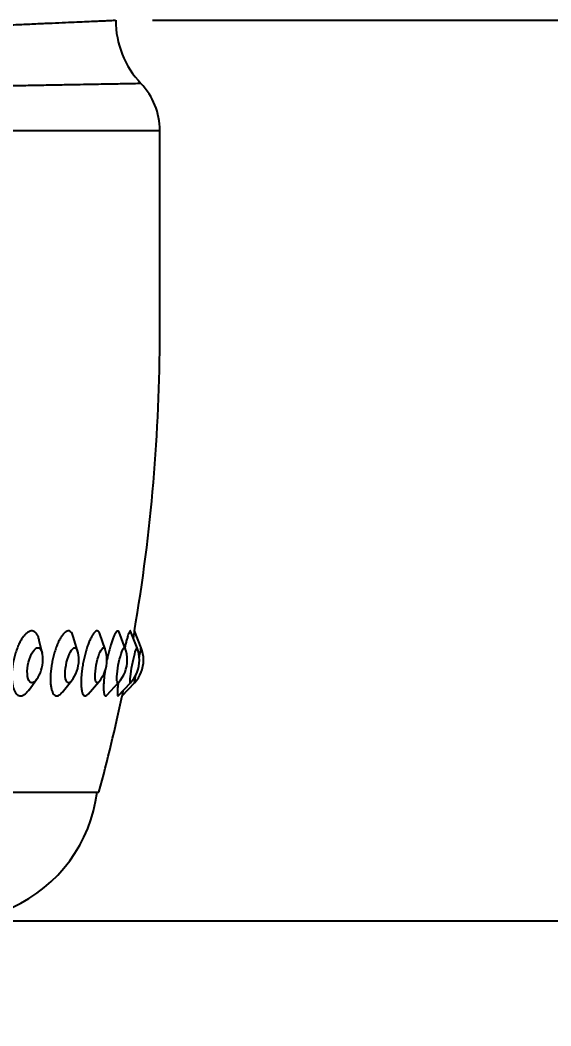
# Model space of a CAD drawing. Header units: millimetres. Extents: x 10 to 412, y 8 to 584.
# Drawn here: x 219.32 to 233.76, y 321.95 to 349.31 of the extents above; entities that cross this region are included whole.
import ezdxf

# ---------------------------------------------------------------- set-up
doc = ezdxf.new("R2010")
doc.units = ezdxf.units.MM
doc.layers.add('DETAIL', color=3, linetype='Continuous')
doc.layers.add('DIMENSIONS', color=2, linetype='Continuous')
doc.layers.add('OUTLINE', color=7, linetype='Continuous', lineweight=25)
doc.styles.add('SLDTEXTSTYLE0', font='TXT', dxfattribs={"width": 0.75})
doc.dimstyles.new('SLDDIMSTYLE5', dxfattribs={"dimtxt": 3.5, "dimasz": 0.333333, "dimexe": 0, "dimexo": 0.0625, "dimgap": 0.875, "dimtad": 0, "dimtih": 1, "dimtoh": 1, "dimdec": 0, "dimrnd": 1e-09, "dimdsep": 46, "dimtxsty": 'SLDTEXTSTYLE0', "dimblk1": 'ORIGIN', "dimblk2": 'ORIGIN', "dimsah": 1, "dimcen": 0.09, "dimadec": 0, "dimazin": 2, "dimtfac": 1, "dimtdec": 0, "dimtofl": 0, "dimtmove": 0, "dimatfit": 3, "dimldrblk": 'ORIGIN', "dimfxl": 0, "dimfrac": 2, "dimtolj": 1, "dimtzin": 12, "dimarcsym": 0})
doc.dimstyles.new('SLDDIMSTYLE6', dxfattribs={"dimtxt": 3.5, "dimasz": 2, "dimexe": 0, "dimexo": 0.0625, "dimgap": 0.875, "dimtad": 0, "dimtih": 1, "dimtoh": 1, "dimrnd": 1e-09, "dimzin": 12, "dimdsep": 46, "dimtxsty": 'SLDTEXTSTYLE0', "dimsah": 1, "dimcen": 0.09, "dimadec": 0, "dimazin": 3, "dimtfac": 1, "dimtofl": 0, "dimtmove": 0, "dimatfit": 3, "dimfxl": 0, "dimfrac": 2, "dimtolj": 1, "dimtzin": 12, "dimarcsym": 0})

# ---------------------------------------------------------------- blocks, each defined once
blk = doc.blocks.new('_Origin')
at = {"color": 0, "linetype": 'ByBlock', "lineweight": -2}
blk.add_line((0, 0), (-1, 0), dxfattribs=at)
blk.add_circle((0, 0), 0.5, dxfattribs=at)
blk = doc.blocks.new('_D_50')
at = {"layer": 'DIMENSIONS'}
blk.add_line((203.058, 324.805), (245.871, 324.805), dxfattribs=at)
blk.add_blockref('_Origin', (244.871, 324.805), dxfattribs=at)
at = {"layer": 'DIMENSIONS', "insert": (245.871, 326.539), "char_height": 3.5, "attachment_point": 1, "style": 'SLDTEXTSTYLE0'}
blk.add_mtext('0', dxfattribs=at)
blk = doc.blocks.new('_D_51')
at = {"layer": 'DIMENSIONS'}
for p, q in [((222.918, 349.305), (245.871, 349.305)), ((244.871, 324.805), (244.871, 349.305))]:
    blk.add_line(p, q, dxfattribs=at)
blk.add_solid([(244.871, 349.305), (244.371, 347.305), (245.371, 347.305)], dxfattribs=at)
at = {"layer": 'DIMENSIONS', "insert": (245.871, 351.039), "char_height": 3.5, "attachment_point": 1, "style": 'SLDTEXTSTYLE0'}
blk.add_mtext('24,5', dxfattribs=at)
blk = doc.blocks.new('_D_52')
at = {"layer": 'DIMENSIONS'}
for p, q in [((222.918, 358.805), (245.871, 358.805)), ((244.871, 349.305), (244.871, 358.805))]:
    blk.add_line(p, q, dxfattribs=at)
blk.add_solid([(244.871, 358.805), (244.371, 356.805), (245.371, 356.805)], dxfattribs=at)
at = {"layer": 'DIMENSIONS', "insert": (245.871, 360.539), "char_height": 3.5, "attachment_point": 1, "style": 'SLDTEXTSTYLE0'}
blk.add_mtext('34', dxfattribs=at)
blk = doc.blocks.new('_D_53')
at = {"layer": 'DIMENSIONS'}
for p, q in [((240.871, 364.417), (235.871, 361.005)), ((240.871, 364.417), (245.871, 364.417)), ((244.871, 358.805), (244.871, 364.417)), ((235.871, 361.005), (223.718, 361.005))]:
    blk.add_line(p, q, dxfattribs=at)
blk.add_solid([(244.871, 364.417), (244.371, 362.417), (245.371, 362.417)], dxfattribs=at)
at = {"layer": 'DIMENSIONS', "insert": (245.871, 366.151), "char_height": 3.5, "attachment_point": 1, "style": 'SLDTEXTSTYLE0'}
blk.add_mtext('36,2', dxfattribs=at)
blk = doc.blocks.new('_D_54')
at = {"layer": 'DIMENSIONS'}
for p, q in [((224.118, 461.105), (245.871, 461.105)), ((244.871, 364.417), (244.871, 461.105))]:
    blk.add_line(p, q, dxfattribs=at)
blk.add_solid([(244.871, 461.105), (244.371, 459.105), (245.371, 459.105)], dxfattribs=at)
at = {"layer": 'DIMENSIONS', "insert": (245.871, 462.839), "char_height": 3.5, "attachment_point": 1, "style": 'SLDTEXTSTYLE0'}
blk.add_mtext('136,3', dxfattribs=at)

msp = doc.modelspace()

# ---------------------------------------------------------------- linework, layer by layer
at = {"layer": 'DETAIL'}
msp.add_line((151.81781, 346.30517), (223.11781, 346.30517), dxfattribs=at)
at = {"layer": 'DETAIL', "flags": 128}
for points in [[(219.53014, 331.75694), (219.5476, 331.83991), (219.57033, 331.92034), (219.59762, 331.99583), (219.62864, 332.06405), (219.66246, 332.12294), (219.69805, 332.17071), (219.73432, 332.20591), (219.77017, 332.22747), (219.80451, 332.23473), (219.83631, 332.22747), (219.86459, 332.20591), (219.8885, 332.17071), (219.9073, 332.12294), (219.91461, 332.09478)], [(220.56548, 331.75694), (220.58285, 331.83991), (220.60436, 331.92034), (220.62936, 331.99583), (220.6571, 332.06405), (220.68673, 332.12294), (220.71734, 332.17071), (220.74803, 332.20591), (220.77784, 332.22747), (220.80587, 332.23473), (220.83127, 332.22747), (220.85328, 332.20591), (220.87121, 332.17071), (220.87735, 332.15225)], [(221.38666, 331.75694), (221.40381, 331.83991), (221.42397, 331.92034), (221.44652, 331.99583), (221.47079, 332.06405), (221.49604, 332.12294), (221.5215, 332.17071), (221.54639, 332.20591), (221.56996, 332.22747), (221.5915, 332.23473), (221.61035, 332.22747), (221.62593, 332.20591), (221.63203, 332.19091)], [(221.98836, 331.75694), (222.00518, 331.83991), (222.02385, 331.92034), (222.04382, 331.99583), (222.06446, 332.06405), (222.08516, 332.12294), (222.1053, 332.17071), (222.12424, 332.20591), (222.14142, 332.22747), (222.15632, 332.23473), (222.16849, 332.22747), (222.17441, 332.21597)], [(222.36668, 331.75694), (222.38306, 331.83991), (222.40013, 331.92034), (222.41738, 331.99583), (222.43426, 332.06405), (222.45029, 332.12294), (222.46496, 332.17071), (222.47784, 332.20591), (222.48852, 332.22747), (222.49669, 332.23473), (222.50122, 332.23014)], [(222.56105, 331.97628), (222.56479, 331.99583), (222.57781, 332.06405), (222.58905, 332.12294), (222.59817, 332.17071), (222.60489, 332.20591), (222.609, 332.22747), (222.61039, 332.23473)], [(219.76421, 331.36979), (219.74314, 331.34316), (219.70687, 331.30797), (219.67102, 331.2864), (219.63667, 331.27915), (219.60488, 331.2864), (219.57659, 331.30797), (219.55269, 331.34316), (219.53388, 331.39094), (219.52076, 331.44983), (219.5137, 331.51804), (219.51292, 331.59352), (219.51846, 331.67397), (219.53014, 331.75694)], [(220.71215, 331.33127), (220.69067, 331.30797), (220.66086, 331.2864), (220.63283, 331.27915), (220.60743, 331.2864), (220.58542, 331.30797), (220.56749, 331.34316), (220.55417, 331.39094), (220.54587, 331.44983), (220.54284, 331.51804), (220.54517, 331.59352), (220.5528, 331.67397), (220.56548, 331.75694)], [(221.45815, 331.3064), (221.43592, 331.2864), (221.41438, 331.27915), (221.39554, 331.2864), (221.37995, 331.30797), (221.36811, 331.34316), (221.36036, 331.39094), (221.35694, 331.44983), (221.35796, 331.51804), (221.36339, 331.59352), (221.37305, 331.67397), (221.38666, 331.75694)], [(221.99548, 331.2907), (221.99118, 331.2864), (221.97628, 331.27915), (221.96411, 331.2864), (221.95505, 331.30797), (221.94937, 331.34316), (221.94724, 331.39094), (221.94873, 331.44983), (221.95379, 331.51804), (221.96227, 331.59352), (221.97391, 331.67397), (221.98836, 331.75694)], [(222.31964, 331.28196), (222.31487, 331.27915), (222.30946, 331.2864), (222.30698, 331.30797), (222.3075, 331.34316), (222.31101, 331.39094), (222.3174, 331.44983), (222.32647, 331.51804), (222.33795, 331.59352), (222.35149, 331.67397), (222.36668, 331.75694)], [(222.42798, 331.27915), (222.42937, 331.2864), (222.43348, 331.30797), (222.4402, 331.34316), (222.44932, 331.39094), (222.46056, 331.44983), (222.46951, 331.4967)]]:
    msp.add_lwpolyline(points, dxfattribs=at)
at = {"layer": 'DETAIL'}
for points, knots in [([(212.10886, 348.82363), (212.41784, 348.84099), (213.03625, 348.87573), (213.91492, 348.92329), (214.75672, 348.96779), (215.55636, 349.00894), (216.313, 349.04696), (216.99466, 349.08053), (217.60694, 349.11015), (218.15609, 349.13628), (218.67007, 349.1604), (219.14805, 349.18249), (219.59363, 349.20285), (220.00501, 349.22144), (220.38079, 349.23821), (220.71668, 349.2531), (221.01209, 349.26605), (221.26415, 349.27701), (221.47379, 349.28611), (221.64231, 349.29337), (221.77206, 349.29894), (221.86114, 349.30275), (221.91156, 349.30491), (221.91316, 349.30498), (221.91386, 349.30501)], [0, 0, 0, 0, 0.05026415, 0.10060138, 0.15097559, 0.20134973, 0.25168704, 0.30195115, 0.34577239, 0.38962994, 0.43349967, 0.47735724, 0.52117843, 0.56627222, 0.61140563, 0.65655234, 0.70168579, 0.74677955, 0.79060005, 0.83445692, 0.87832594, 0.9221828, 0.96600328, 1, 1, 1, 1]), ([(222.60262, 347.58094), (222.60296, 347.58095), (222.60388, 347.58096), (222.55713, 347.58016), (222.46656, 347.57857), (222.33088, 347.57619), (222.15262, 347.57302), (221.93356, 347.56915), (221.67532, 347.56454), (221.37984, 347.55922), (221.04485, 347.55315), (220.67094, 347.5463), (220.25433, 347.53857), (219.79372, 347.52996), (219.28838, 347.52037), (218.7436, 347.50987), (218.16039, 347.49847), (217.57193, 347.48675), (216.98542, 347.47486), (216.40671, 347.46295), (215.80176, 347.45027), (215.17679, 347.43693), (214.53393, 347.42293), (213.87327, 347.40826), (213.19115, 347.39281), (212.71764, 347.38176), (212.48089, 347.37623)], [0, 0, 0, 0, 0.02754167, 0.0727571, 0.11801393, 0.16328463, 0.20854144, 0.25375688, 0.29757935, 0.34143944, 0.38531218, 0.42917227, 0.47299473, 0.51813826, 0.56332298, 0.60852153, 0.65370628, 0.69884983, 0.73688899, 0.77492809, 0.81309921, 0.85127033, 0.88839139, 0.92551256, 0.96275625, 1, 1, 1, 1])]:
    msp.add_open_spline(points, degree=3, knots=knots, dxfattribs=at)
at = {"layer": 'OUTLINE'}
for p, q in [((223.11781, 340.80516), (223.11781, 346.30517)), ((220.87735, 332.15225), (220.76425, 332.5378)), ((221.63203, 332.19091), (221.48829, 332.60997)), ((222.17441, 332.21597), (222.00949, 332.65412)), ((222.50122, 332.23014), (222.3227, 332.68117)), ((222.61039, 332.23473), (222.42742, 332.68968)), ((219.91461, 332.09478), (219.83942, 332.43199)), ((219.56205, 331.09165), (219.76421, 331.36979)), ((220.45885, 331.01963), (220.71215, 331.33127)), ((221.16746, 330.97405), (221.45815, 331.3064)), ((221.67774, 330.94414), (221.99548, 331.2907)), ((221.98669, 330.92834), (222.31964, 331.28196)), ((222.09128, 330.92462), (222.42798, 331.27915)), ((153.47399, 328.30517), (221.46164, 328.30517))]:
    msp.add_line(p, q, dxfattribs=at)
for centre, radius, start, end in [((224.41781, 349.30517), 2.5, 179.998002, 223.522931), ((221.26781, 346.30517), 1.85, 0, 43.705863), ((175.11781, 340.80517), 48, 350.265706, 0), ((220.7807, 331.89892), 0.9, 0, 18.930557), ((221.33211, 331.89892), 0.9, 0, 20.626505), ((221.66438, 331.89892), 0.9, 0, 21.593522), ((221.77538, 331.89892), 0.9, 0, 21.908132), ((219.03618, 331.89892), 0.9, 0, 12.569854), ((220.01374, 331.89892), 0.9, 0, 16.349077), ((219.03618, 331.89892), 0.9, 323.990745, 0), ((220.01374, 331.89892), 0.9, 320.896923, 0), ((220.7807, 331.89892), 0.9, 318.826101, 0), ((221.33211, 331.89892), 0.9, 317.48352, 0), ((221.66438, 331.89892), 0.9, 316.724136, 0), ((221.77538, 331.89892), 0.9, 316.478022, 0), ((175.11781, 340.80517), 48, 344.905213, 348.122441), ((217.44301, 328.80517), 4, 294.528994, 352.819244)]:
    msp.add_arc(centre, radius, start, end, dxfattribs=at)
for points, knots in [([(219.83774, 332.43162), (219.83449, 332.44795), (219.82407, 332.50034), (219.79572, 332.56882), (219.75434, 332.63529), (219.70427, 332.67691), (219.64785, 332.69466), (219.58627, 332.68649), (219.52148, 332.65371), (219.4553, 332.59609), (219.38973, 332.51631), (219.32674, 332.41578), (219.26814, 332.29835), (219.21578, 332.16668), (219.17097, 332.02532), (219.13525, 331.8778), (219.10922, 331.72865), (219.09398, 331.5819), (219.08945, 331.44147), (219.09615, 331.31155), (219.11344, 331.19517), (219.14122, 331.09627), (219.17838, 331.01682), (219.22416, 330.96009), (219.27708, 330.92678), (219.3358, 330.91917), (219.39858, 330.93601), (219.46348, 330.97993), (219.51825, 331.03104), (219.54958, 331.0778), (219.55989, 331.09318)], [0, 0, 0, 0, 0.01676707, 0.05378185, 0.09079533, 0.12800003, 0.16520536, 0.20254215, 0.23987792, 0.27723209, 0.31458523, 0.35183193, 0.38907836, 0.42613931, 0.46320206, 0.50008101, 0.53695804, 0.57373606, 0.61051424, 0.64732395, 0.68413058, 0.72108214, 0.75803342, 0.79517991, 0.83232638, 0.86963451, 0.90694254, 0.94430925, 0.98167356, 1, 1, 1, 1]), ([(220.76282, 332.53737), (220.75713, 332.5565), (220.74323, 332.60321), (220.71194, 332.6527), (220.67111, 332.68631), (220.62414, 332.69468), (220.57259, 332.6774), (220.51796, 332.63561), (220.46182, 332.56957), (220.40588, 332.48212), (220.35182, 332.37493), (220.3012, 332.25203), (220.25562, 332.11628), (220.21622, 331.97227), (220.18434, 331.82364), (220.16054, 331.67487), (220.14579, 331.53002), (220.14007, 331.39288), (220.14388, 331.26762), (220.1567, 331.15706), (220.17853, 331.06511), (220.20843, 330.99346), (220.24585, 330.94524), (220.28951, 330.92105), (220.33837, 330.92218), (220.39089, 330.95001), (220.4314, 330.98401), (220.45384, 331.01484), (220.45787, 331.02039)], [0, 0, 0, 0, 0.02778129, 0.06785642, 0.1081316, 0.14840696, 0.18880541, 0.22920373, 0.26959468, 0.30998393, 0.3502412, 0.39049567, 0.43054673, 0.47059442, 0.51045592, 0.55031722, 0.59009023, 0.6298677, 0.66970034, 0.70953389, 0.74953738, 0.78954362, 0.82975952, 0.86997627, 0.91035173, 0.95072689, 0.99113938, 1, 1, 1, 1]), ([(221.48788, 332.60982), (221.48075, 332.62747), (221.46598, 332.66402), (221.4356, 332.69005), (221.3995, 332.69301), (221.35882, 332.6706), (221.31478, 332.62309), (221.26875, 332.5526), (221.22206, 332.46026), (221.17615, 332.34973), (221.13241, 332.22343), (221.09208, 332.08581), (221.05641, 331.94025), (221.02627, 331.79135), (221.00267, 331.64306), (220.98597, 331.49947), (220.9769, 331.36476), (220.97533, 331.24215), (220.9816, 331.13569), (220.99523, 331.04755), (221.01608, 330.98121), (221.04337, 330.93778), (221.07645, 330.91903), (221.11447, 330.92707), (221.14505, 330.94673), (221.16313, 330.97048), (221.16648, 330.97488)], [0, 0, 0, 0, 0.040369174, 0.083616123, 0.127037333, 0.170458923, 0.213930626, 0.257400721, 0.300777543, 0.344150981, 0.387324214, 0.430496591, 0.47344582, 0.51639872, 0.55920662, 0.602011663, 0.644820319, 0.687626801, 0.730578753, 0.773532607, 0.816706131, 0.859881152, 0.90325987, 0.946639124, 0.990115747, 1, 1, 1, 1]), ([(222.0079, 332.65353), (222.00488, 332.66208), (221.9968, 332.68493), (221.97725, 332.69413), (221.95072, 332.68393), (221.91959, 332.64704), (221.88524, 332.58683), (221.8485, 332.50368), (221.81064, 332.40105), (221.77265, 332.28116), (221.73592, 332.14816), (221.70453, 332.02062), (221.68721, 331.93727), (221.68015, 331.90331)], [0, 0, 0, 0, 0.05825077, 0.15564822, 0.25304654, 0.3506286, 0.44820783, 0.54564649, 0.64308527, 0.74010151, 0.83712637, 0.93363568, 1, 1, 1, 1]), ([(222.32189, 332.68086), (222.32162, 332.68225), (222.31937, 332.69389), (222.31019, 332.6923), (222.2942, 332.67319), (222.27335, 332.6273), (222.24875, 332.55813), (222.22111, 332.46736), (222.19242, 332.36272), (222.17279, 332.28248), (222.16357, 332.24479)], [0, 0, 0, 0, 0.0193777, 0.16161968, 0.30426593, 0.44691166, 0.58949707, 0.73208263, 0.87416519, 1, 1, 1, 1]), ([(222.4267, 332.68938), (222.42679, 332.68983), (222.42759, 332.69387), (222.42436, 332.6776), (222.41664, 332.63853), (222.40536, 332.58145), (222.39528, 332.53021), (222.39102, 332.50855)], [0, 0, 0, 0, 0.03276235, 0.28995614, 0.55460808, 0.81175307, 1, 1, 1, 1]), ([(221.62789, 331.61052), (221.62541, 331.5948), (221.61524, 331.5304), (221.6028, 331.42358), (221.59108, 331.29476), (221.58595, 331.18095), (221.58682, 331.08413), (221.59401, 331.00807), (221.60703, 330.95385), (221.62584, 330.92483), (221.64914, 330.91858), (221.66817, 330.9358), (221.67757, 330.9443)], [0, 0, 0, 0, 0.03451747, 0.14139031, 0.24826121, 0.35542271, 0.46257951, 0.5702733, 0.67796847, 0.78620276, 0.89443819, 1, 1, 1, 1]), ([(221.98518, 331.27946), (221.984, 331.27056), (221.97735, 331.22031), (221.96961, 331.14311), (221.96273, 331.05311), (221.96114, 330.98484), (221.96474, 330.94051), (221.97275, 330.91873), (221.98192, 330.9254), (221.98638, 330.92864)], [0, 0, 0, 0, 0.03475541, 0.19609199, 0.35815092, 0.52021729, 0.68313127, 0.8460465, 1, 1, 1, 1]), ([(222.11578, 331.06544), (222.11151, 331.04232), (222.10255, 330.99379), (222.09415, 330.94818), (222.08961, 330.92344), (222.08994, 330.92521), (222.09004, 330.9258)], [0, 0, 0, 0, 0.26405324, 0.55419963, 0.85269909, 1, 1, 1, 1])]:
    msp.add_open_spline(points, degree=3, knots=knots, dxfattribs=at)

# ---------------------------------------------------------------- dimensions: what is measured, and where the dimension line sits
at = {"layer": 'DIMENSIONS'}
for feature_location, offset, origin, dimstyle, picture, middle in [((223.11781, 461.10517), (22.75333, 0), (202.05799, 324.80517), 'SLDDIMSTYLE6', '_D_54', (251.6899, 461.10517)), ((222.71781, 361.00517), (23.15333, 3.41181), (202.05799, 324.80517), 'SLDDIMSTYLE6', '_D_53', (250.39684, 364.41698)), ((221.91781, 358.80517), (23.95333, 0), (202.05799, 324.80517), 'SLDDIMSTYLE6', '_D_52', (248.45726, 358.80517)), ((221.91781, 349.30517), (23.95333, 0), (202.05799, 324.80517), 'SLDDIMSTYLE6', '_D_51', (250.39684, 349.30517)), ((202.0579913945, 324.8051684277), (43.8131555148, 0), (202.0579913945, 324.8051684277), 'SLDDIMSTYLE5', '_D_50', (247.1642025061, 324.8051684277))]:
    dim = msp.add_ordinate_dim(feature_location=feature_location, offset=offset, dtype=0, origin=origin, dimstyle=dimstyle, dxfattribs=at)
    dim.commit()
    dim.dimension.update_dxf_attribs({"geometry": picture, "text_midpoint": middle})

doc.saveas('drawing.dxf')
